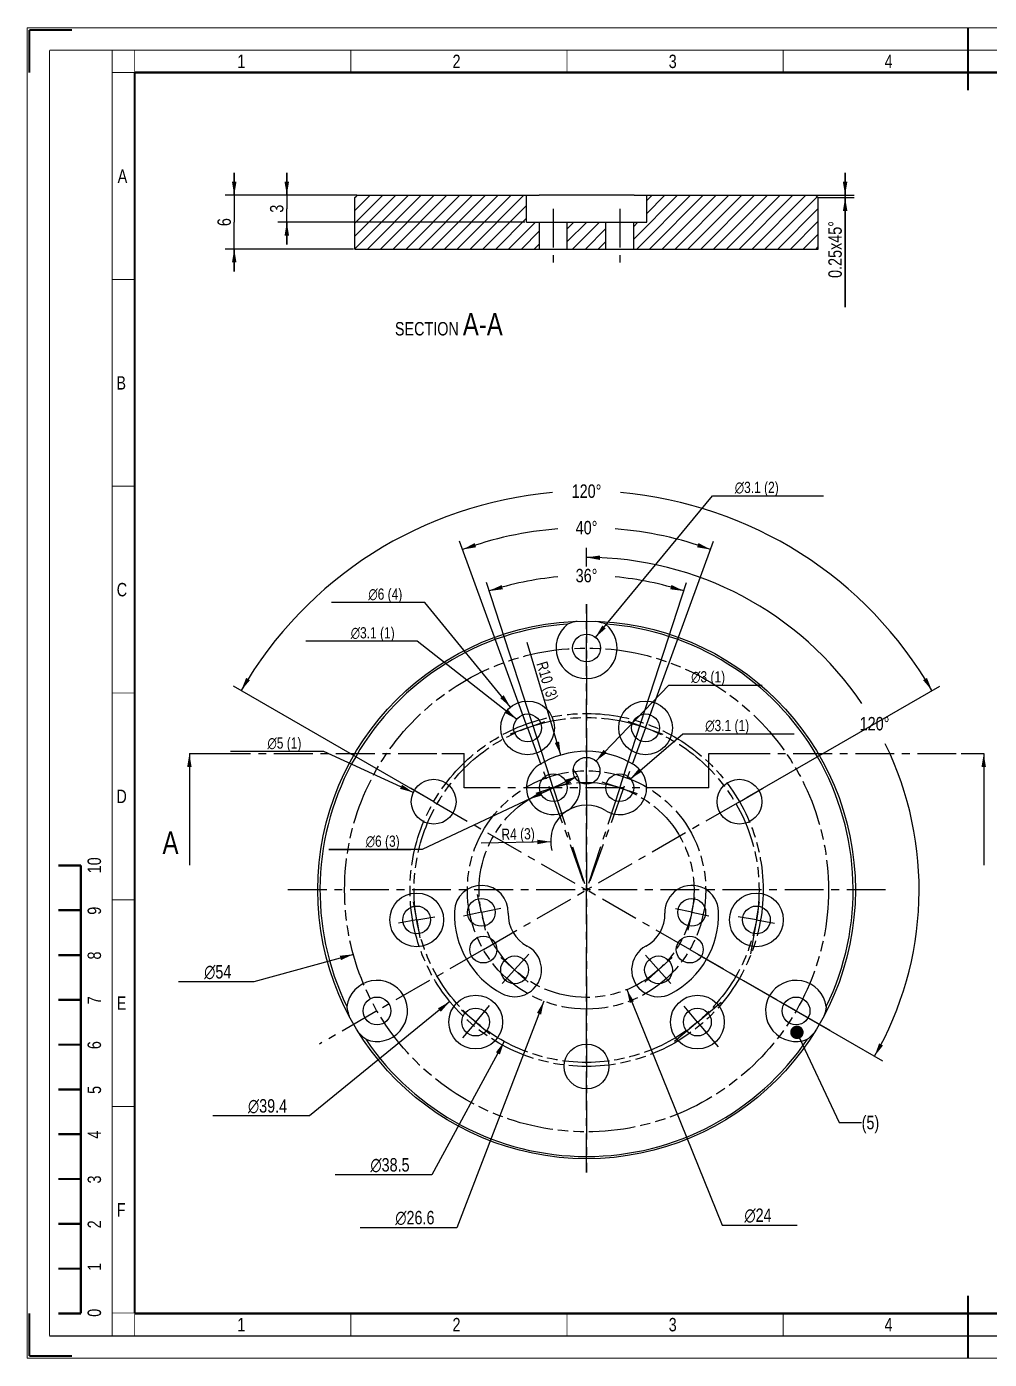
# Model space of a CAD drawing. Header units: millimetres. Extents: x 0 to 420, y 0 to 297.
# Drawn here: x -0.1 to 214.8, y -0.2 to 297.2 of the extents above; entities that cross this region are included whole.
import ezdxf

# ---------------------------------------------------------------- set-up
doc = ezdxf.new("R2010")
doc.units = ezdxf.units.MM
doc.header["$LTSCALE"] = 23.1
doc.linetypes.add('CENTER', pattern=[0.6, 0.375, -0.075, 0.075, -0.075])
doc.linetypes.add('PHANTOM', pattern=[0.8, 0.45, -0.05, 0.1, -0.05, 0.1, -0.05])
doc.layers.get('0').update_dxf_attribs({"linetype": 'CONTINUOUS'})
for name, color, linetype in [('02___PRT_ALL_AXES', 7, 'CONTINUOUS'), ('03___PRT_ALL_CURVES', 7, 'CONTINUOUS'), ('7_ALL_FEATURES', 7, 'CONTINUOUS'), ('DEFAULT_1', 7, 'CENTER'), ('DEFAULT_3', 7, 'PHANTOM')]:
    doc.layers.add(name, color=color, linetype=linetype)
doc.styles.get("Standard").update_dxf_attribs({"font": 'txt', "width": 0.8})
doc.styles.add('TEXTSTYLE_1', font='gdt', dxfattribs={"width": 0.8})
doc.styles.add('TEXTSTYLE_8', font='txt', dxfattribs={"width": 0.8})
doc.dimstyles.new('DIMSTYLE_1', dxfattribs={"dimtxt": 3, "dimasz": 3, "dimexe": 2, "dimexo": 2, "dimgap": 1.5, "dimtad": 0, "dimtih": 1, "dimtoh": 1, "dimlfac": 0.5, "dimdsep": 46, "dimtxsty": 'STANDARD', "dimblk": '_FILLED', "dimblk1": '_FILLED', "dimblk2": '_FILLED', "dimcen": 0.09, "dimadec": 0, "dimazin": 0, "dimtp": 0.5, "dimtm": 0.5, "dimtfac": 1, "dimtofl": 0, "dimtmove": 0, "dimatfit": 3, "dimldrblk": '_FILLED', "dimfxl": 1, "dimtolj": 1, "dimarcsym": 0})
doc.dimstyles.new('DIMSTYLE_2', dxfattribs={"dimtxt": 3, "dimasz": 3, "dimexe": 2, "dimexo": 2, "dimtad": 1, "dimdec": 3, "dimlfac": 0.5, "dimdsep": 46, "dimtxsty": 'STANDARD', "dimblk": '_FILLED', "dimblk1": '_FILLED', "dimblk2": '_FILLED', "dimcen": 0.09, "dimadec": 0, "dimazin": 0, "dimtp": 0.3, "dimtm": 0.3, "dimtfac": 1, "dimtdec": 3, "dimtmove": 0, "dimatfit": 2, "dimldrblk": '_FILLED', "dimfxl": 1, "dimtolj": 1, "dimarcsym": 0})
doc.dimstyles.new('DIMSTYLE_3', dxfattribs={"dimtxt": 3, "dimasz": 3, "dimexe": 2, "dimexo": 2, "dimtad": 1, "dimdec": 3, "dimlfac": 0.5, "dimdsep": 46, "dimtxsty": 'STANDARD', "dimblk": '_FILLED', "dimblk1": '_FILLED', "dimblk2": '_FILLED', "dimcen": 0.09, "dimadec": 0, "dimazin": 0, "dimtp": 0.2, "dimtm": 0.2, "dimtfac": 1, "dimtdec": 3, "dimtmove": 0, "dimatfit": 2, "dimldrblk": '_FILLED', "dimfxl": 1, "dimtolj": 1, "dimarcsym": 0})
doc.dimstyles.new('DIMSTYLE_4', dxfattribs={"dimtxt": 3, "dimasz": 3, "dimexe": 2, "dimexo": 2, "dimtad": 1, "dimlfac": 0.5, "dimdsep": 46, "dimtxsty": 'STANDARD', "dimblk": '_FILLED', "dimblk1": '_FILLED', "dimblk2": '_FILLED', "dimcen": 0.09, "dimadec": 0, "dimazin": 0, "dimtp": 0.2, "dimtm": 0.2, "dimtfac": 1, "dimtmove": 0, "dimatfit": 2, "dimldrblk": '_FILLED', "dimfxl": 1, "dimtolj": 1, "dimarcsym": 0})
doc.dimstyles.new('DIMSTYLE_5', dxfattribs={"dimtxt": 2.5, "dimasz": 3, "dimexe": 2, "dimexo": 2, "dimtad": 1, "dimdec": 3, "dimlfac": 0.5, "dimdsep": 46, "dimtxsty": 'STANDARD', "dimblk": '_FILLED', "dimblk1": '_FILLED', "dimblk2": '_FILLED', "dimcen": 0.09, "dimadec": 0, "dimazin": 0, "dimtp": 0.2, "dimtm": 0.2, "dimtfac": 1, "dimtdec": 3, "dimtofl": 0, "dimtmove": 0, "dimatfit": 3, "dimldrblk": '_FILLED', "dimfxl": 1, "dimtolj": 1, "dimarcsym": 0})
doc.dimstyles.new('DIMSTYLE_6', dxfattribs={"dimtxt": 2.5, "dimasz": 3, "dimexe": 2, "dimexo": 2, "dimtad": 1, "dimdec": 3, "dimlfac": 0.5, "dimdsep": 46, "dimtxsty": 'STANDARD', "dimblk": '_FILLED', "dimblk1": '_FILLED', "dimblk2": '_FILLED', "dimcen": 0.09, "dimadec": 0, "dimazin": 0, "dimtp": 0.1, "dimtm": 0.1, "dimtfac": 1, "dimtdec": 3, "dimtofl": 0, "dimtmove": 0, "dimatfit": 3, "dimldrblk": '_FILLED', "dimfxl": 1, "dimtolj": 1, "dimarcsym": 0})
doc.dimstyles.new('DIMSTYLE_7', dxfattribs={"dimtxt": 2.5, "dimasz": 3, "dimexe": 2, "dimexo": 2, "dimtad": 1, "dimdec": 3, "dimlfac": 0.5, "dimdsep": 46, "dimtxsty": 'STANDARD', "dimblk": '_FILLED', "dimblk1": '_FILLED', "dimblk2": '_FILLED', "dimcen": 0.09, "dimadec": 0, "dimazin": 0, "dimtp": 0.1, "dimtm": 0.1, "dimtfac": 1, "dimtdec": 3, "dimtmove": 0, "dimatfit": 2, "dimldrblk": '_FILLED', "dimfxl": 1, "dimtolj": 1, "dimarcsym": 0})
doc.dimstyles.new('DIMSTYLE_8', dxfattribs={"dimtxt": 3, "dimasz": 3, "dimexe": 2, "dimexo": 2, "dimgap": 0.75, "dimtad": 1, "dimdec": 3, "dimlfac": 0.5, "dimdsep": 46, "dimtxsty": 'STANDARD', "dimblk": '_FILLED', "dimblk1": '_FILLED', "dimblk2": '_FILLED', "dimcen": 0.09, "dimadec": 0, "dimazin": 0, "dimtp": 0.1, "dimtm": 0.1, "dimtfac": 1, "dimtdec": 3, "dimtofl": 0, "dimtmove": 0, "dimatfit": 3, "dimldrblk": '_FILLED', "dimfxl": 1, "dimtolj": 1, "dimarcsym": 0})
doc.dimstyles.get("Standard").update_dxf_attribs({"dimtxt": 3, "dimasz": 3, "dimexe": 2, "dimexo": 2, "dimtad": 1, "dimdsep": 46, "dimtxsty": 'STANDARD', "dimblk": '_FILLED', "dimblk1": '_FILLED', "dimblk2": '_FILLED', "dimcen": 0.09, "dimadec": 0, "dimazin": 0, "dimtol": 1, "dimtp": 0.01, "dimtm": 0.01, "dimtfac": 1, "dimtofl": 0, "dimtmove": 0, "dimatfit": 3, "dimldrblk": '_FILLED', "dimfxl": 1, "dimtolj": 1, "dimarcsym": 0})

# ---------------------------------------------------------------- blocks, each defined once
blk = doc.blocks.new('_FILLED')
at = {"color": 0, "linetype": 'BYBLOCK'}
blk.add_solid([(0, 0), (-1, 0.167), (-1, -0.167)], dxfattribs=at)
blk = doc.blocks.new('*D0')
at = {"color": 2, "linetype": 'CONTINUOUS'}
for p, q in [((124.86, 176.76), (124.86, 180.9)), ((149.63, 90.23), (190.88, 66.42))]:
    blk.add_line(p, q, dxfattribs=at)
for start, end in [(34.099, 90), (330, 26.064)]:
    blk.add_arc((124.86, 104.53), 74.23, start, end, dxfattribs=at)
for points in [[(127.87, 179.2), (124.86, 178.76), (127.85, 178.2)], [(190.15, 70.29), (189.14, 67.42), (191.03, 69.81)]]:
    blk.add_solid(points, dxfattribs=at)
at = {"color": 2, "linetype": 'CONTINUOUS', "insert": (189.14, 143.15), "char_height": 3, "width": 9.2, "attachment_point": 2, "line_spacing_factor": 0.9}
blk.add_mtext('120\\Fgdt;{\\Fgdt;~}', dxfattribs=at)
blk = doc.blocks.new('*D1')
at = {"color": 2, "linetype": 'CONTINUOUS'}
for p, q in [((89.01, 125.23), (46.03, 150.04)), ((160.72, 125.23), (203.69, 150.04))]:
    blk.add_line(p, q, dxfattribs=at)
for start, end in [(94.8975, 150), (30, 85.1025)]:
    blk.add_arc((124.86, 104.53), 89.02, start, end, dxfattribs=at)
for points in [[(48.88, 151.87), (47.77, 149.04), (49.74, 151.36)], [(199.98, 151.36), (201.96, 149.04), (200.84, 151.87)]]:
    blk.add_solid(points, dxfattribs=at)
at = {"color": 2, "linetype": 'CONTINUOUS', "insert": (124.86, 195.06), "char_height": 3, "width": 9.2, "attachment_point": 2, "line_spacing_factor": 0.9}
blk.add_mtext('120\\Fgdt;{\\Fgdt;~}', dxfattribs=at)
blk = doc.blocks.new('*D2')
at = {"color": 2, "linetype": 'CONTINUOUS'}
for p, q in [((111.01, 142.59), (96.52, 182.41)), ((138.71, 142.59), (153.21, 182.41))]:
    blk.add_line(p, q, dxfattribs=at)
for start, end in [(94.539, 110), (70, 85.461)]:
    blk.add_arc((124.86, 104.53), 80.87, start, end, dxfattribs=at)
for points in [[(99.88, 181.97), (97.2, 180.53), (100.2, 181.03)], [(149.52, 181.03), (152.52, 180.53), (149.85, 181.97)]]:
    blk.add_solid(points, dxfattribs=at)
at = {"color": 2, "linetype": 'CONTINUOUS', "insert": (124.86, 186.91), "char_height": 3, "width": 6.8, "attachment_point": 2, "line_spacing_factor": 0.9}
blk.add_mtext('40\\Fgdt;{\\Fgdt;~}', dxfattribs=at)
blk = doc.blocks.new('*D3')
at = {"color": 2, "linetype": 'CONTINUOUS'}
for p, q in [((116.83, 129.26), (102.56, 173.18)), ((132.9, 129.26), (147.16, 173.18))]:
    blk.add_line(p, q, dxfattribs=at)
for start, end in [(95.2329, 108), (72, 84.7671)]:
    blk.add_arc((124.86, 104.54), 70.17, start, end, dxfattribs=at)
for points in [[(105.91, 172.62), (103.18, 171.27), (106.19, 171.66)], [(143.53, 171.66), (146.55, 171.27), (143.82, 172.62)]]:
    blk.add_solid(points, dxfattribs=at)
at = {"color": 2, "linetype": 'CONTINUOUS', "insert": (124.86, 176.21), "char_height": 3, "width": 6.8, "attachment_point": 2, "line_spacing_factor": 0.9}
blk.add_mtext('36\\Fgdt;{\\Fgdt;~}', dxfattribs=at)
blk = doc.blocks.new('*D4')
at = {"color": 2, "linetype": 'CONTINUOUS'}
for p, q in [((72.81, 90.16), (50.58, 84.02)), ((48.58, 84.02), (33.78, 84.02)), ((50.58, 84.02), (48.58, 84.02))]:
    blk.add_line(p, q, dxfattribs=at)
at = {"color": 2, "linetype": 'CONTINUOUS', "xscale": 3, "yscale": 3, "zscale": 3, "rotation": 15.4395385433}
blk.add_blockref('_FILLED', (72.81, 90.16), dxfattribs=at)
at = {"color": 2, "linetype": 'CONTINUOUS', "insert": (45.58, 87.77), "char_height": 3, "width": 8.8, "attachment_point": 3, "line_spacing_factor": 0.9, "style": 'TEXTSTYLE_1'}
blk.add_mtext('{\\Fgdt;n}\\Ftxt;54', dxfattribs=at)
blk = doc.blocks.new('*D5')
at = {"color": 2, "linetype": 'CONTINUOUS'}
for p, q in [((115.33, 79.7), (95.92, 29.14)), ((93.92, 29.14), (74.32, 29.14)), ((95.92, 29.14), (93.92, 29.14))]:
    blk.add_line(p, q, dxfattribs=at)
at = {"color": 2, "linetype": 'CONTINUOUS', "xscale": 3, "yscale": 3, "zscale": 3, "rotation": 69.0034932623}
blk.add_blockref('_FILLED', (115.33, 79.7), dxfattribs=at)
at = {"color": 2, "linetype": 'CONTINUOUS', "insert": (90.92, 32.89), "char_height": 3, "width": 13.6, "attachment_point": 3, "line_spacing_factor": 0.9, "style": 'TEXTSTYLE_1'}
blk.add_mtext('{\\Fgdt;n}\\Ftxt;26.6', dxfattribs=at)
blk = doc.blocks.new('*D6')
at = {"color": 2, "linetype": 'CONTINUOUS'}
for p, q in [((133.85, 82.28), (155.1, 29.67)), ((155.1, 29.67), (157.1, 29.67)), ((157.1, 29.67), (171.9, 29.67))]:
    blk.add_line(p, q, dxfattribs=at)
at = {"color": 2, "linetype": 'CONTINUOUS', "xscale": 3, "yscale": 3, "zscale": 3, "rotation": 111.9939330023}
blk.add_blockref('_FILLED', (133.85, 82.28), dxfattribs=at)
at = {"color": 2, "linetype": 'CONTINUOUS', "insert": (160.1, 33.42), "char_height": 3, "width": 8.8, "attachment_point": 1, "line_spacing_factor": 0.9, "style": 'TEXTSTYLE_1'}
blk.add_mtext('{\\Fgdt;n}\\Ftxt;24', dxfattribs=at)
blk = doc.blocks.new('*D7')
at = {"color": 2, "linetype": 'CONTINUOUS'}
for p, q in [((94.34, 79.62), (63.04, 54.08)), ((61.04, 54.08), (41.44, 54.08)), ((63.04, 54.08), (61.04, 54.08))]:
    blk.add_line(p, q, dxfattribs=at)
at = {"color": 2, "linetype": 'CONTINUOUS', "xscale": 3, "yscale": 3, "zscale": 3, "rotation": 39.2200213623}
blk.add_blockref('_FILLED', (94.34, 79.62), dxfattribs=at)
at = {"color": 2, "linetype": 'CONTINUOUS', "insert": (58.04, 57.83), "char_height": 3, "width": 13.6, "attachment_point": 3, "line_spacing_factor": 0.9, "style": 'TEXTSTYLE_1'}
blk.add_mtext('{\\Fgdt;n}\\Ftxt;39.4', dxfattribs=at)
blk = doc.blocks.new('*D8')
at = {"color": 2, "linetype": 'CONTINUOUS'}
for p, q in [((106.5, 70.69), (90.36, 40.92)), ((88.36, 40.92), (68.76, 40.92)), ((90.36, 40.92), (88.36, 40.92))]:
    blk.add_line(p, q, dxfattribs=at)
at = {"color": 2, "linetype": 'CONTINUOUS', "xscale": 3, "yscale": 3, "zscale": 3, "rotation": 61.5229418711}
blk.add_blockref('_FILLED', (106.5, 70.69), dxfattribs=at)
at = {"color": 2, "linetype": 'CONTINUOUS', "insert": (85.36, 44.67), "char_height": 3, "width": 13.6, "attachment_point": 3, "line_spacing_factor": 0.9, "style": 'TEXTSTYLE_1'}
blk.add_mtext('{\\Fgdt;n}\\Ftxt;38.5', dxfattribs=at)
blk = doc.blocks.new('*D9')
at = {"color": 2, "linetype": 'CONTINUOUS'}
blk.add_line((119.11, 134.64), (111.58, 159.75), dxfattribs=at)
at = {"color": 2, "linetype": 'CONTINUOUS', "xscale": 3, "yscale": 3, "zscale": 3, "rotation": 286.7015709991}
blk.add_blockref('_FILLED', (119.11, 134.64), dxfattribs=at)
at = {"color": 2, "linetype": 'CONTINUOUS', "insert": (118.6, 147.24), "char_height": 2.5, "width": 14, "attachment_point": 3, "rotation": 286.7016, "line_spacing_factor": 0.9}
blk.add_mtext('R10 (3)', dxfattribs=at)
blk = doc.blocks.new('*D10')
at = {"color": 2, "linetype": 'CONTINUOUS'}
blk.add_line((116.86, 115.31), (101.34, 114.97), dxfattribs=at)
at = {"color": 2, "linetype": 'CONTINUOUS', "xscale": 3, "yscale": 3, "zscale": 3, "rotation": 1.251918864}
blk.add_blockref('_FILLED', (116.86, 115.31), dxfattribs=at)
at = {"color": 2, "linetype": 'CONTINUOUS', "insert": (113.27, 118.36), "char_height": 2.5, "width": 12, "attachment_point": 3, "rotation": 1.2519, "line_spacing_factor": 0.9}
blk.add_mtext('R4 (3)', dxfattribs=at)
blk = doc.blocks.new('*D11')
at = {"color": 2, "linetype": 'CONTINUOUS'}
for p, q in [((122.87, 129.92), (117.44, 127.36)), ((117.44, 127.36), (88.15, 113.55)), ((112.02, 124.8), (117.44, 127.36)), ((88.15, 113.55), (67.32, 113.55)), ((67.32, 113.55), (85.65, 113.55))]:
    blk.add_line(p, q, dxfattribs=at)
at = {"color": 2, "linetype": 'CONTINUOUS', "xscale": 3, "yscale": 3, "zscale": 3}
for p, rotation in [((122.87, 129.92), 25.2466333538), ((112.02, 124.8), 205.2466333538)]:
    blk.add_blockref('_FILLED', p, dxfattribs=dict(at, rotation=rotation))
at = {"color": 2, "linetype": 'CONTINUOUS', "insert": (83.15, 116.67), "char_height": 2.5, "width": 13.3333, "attachment_point": 3, "line_spacing_factor": 0.9, "style": 'TEXTSTYLE_1'}
blk.add_mtext('{\\Fgdt;n}\\Ftxt;6 (3)', dxfattribs=at)
blk = doc.blocks.new('*D12')
at = {"color": 2, "linetype": 'CONTINUOUS'}
for p, q in [((46.23, 259.61), (46.23, 264.61)), ((46.23, 264.61), (46.23, 253.61)), ((72.77, 259.61), (44.23, 259.61)), ((46.23, 242.61), (46.23, 253.61)), ((72.83, 247.61), (44.23, 247.61)), ((46.23, 247.61), (46.23, 242.61))]:
    blk.add_line(p, q, dxfattribs=at)
at = {"color": 2, "linetype": 'CONTINUOUS', "xscale": 3, "yscale": 3, "zscale": 3}
for p, rotation in [((46.23, 259.61), 270), ((46.23, 247.61), 90)]:
    blk.add_blockref('_FILLED', p, dxfattribs=dict(at, rotation=rotation))
at = {"color": 2, "linetype": 'CONTINUOUS', "insert": (42.48, 253.61), "char_height": 3, "width": 2.4, "attachment_point": 2, "rotation": 90, "line_spacing_factor": 0.9}
blk.add_mtext('6', dxfattribs=at)
blk = doc.blocks.new('*D13')
at = {"color": 2, "linetype": 'CONTINUOUS'}
for p, q in [((57.96, 259.61), (57.96, 264.61)), ((57.96, 264.61), (57.96, 256.61)), ((73.58, 259.61), (55.96, 259.61)), ((57.96, 248.61), (57.96, 256.61)), ((111.12, 253.61), (55.96, 253.61)), ((57.96, 253.61), (57.96, 248.61))]:
    blk.add_line(p, q, dxfattribs=at)
at = {"color": 2, "linetype": 'CONTINUOUS', "xscale": 3, "yscale": 3, "zscale": 3}
for p, rotation in [((57.96, 259.61), 270), ((57.96, 253.61), 90)]:
    blk.add_blockref('_FILLED', p, dxfattribs=dict(at, rotation=rotation))
at = {"color": 2, "linetype": 'CONTINUOUS', "insert": (54.21, 256.61), "char_height": 3, "width": 2.4, "attachment_point": 2, "rotation": 90, "line_spacing_factor": 0.9}
blk.add_mtext('3', dxfattribs=at)
blk = doc.blocks.new('*D14')
at = {"color": 2, "linetype": 'CONTINUOUS'}
for p, q in [((63.72, 135.45), (45.39, 135.45)), ((66.22, 135.45), (63.72, 135.45)), ((86.19, 126.31), (66.22, 135.45))]:
    blk.add_line(p, q, dxfattribs=at)
at = {"color": 2, "linetype": 'CONTINUOUS', "xscale": 3, "yscale": 3, "zscale": 3, "rotation": 335.413217426}
blk.add_blockref('_FILLED', (86.19, 126.31), dxfattribs=at)
at = {"color": 2, "linetype": 'CONTINUOUS', "insert": (61.22, 138.58), "char_height": 2.5, "width": 13.3333, "attachment_point": 3, "line_spacing_factor": 0.9, "style": 'TEXTSTYLE_1'}
blk.add_mtext('{\\Fgdt;n}\\Ftxt;5 (1)', dxfattribs=at)
blk = doc.blocks.new('*D15')
at = {"color": 2, "linetype": 'CONTINUOUS'}
for p, q in [((86.24, 168.7), (67.91, 168.7)), ((88.74, 168.7), (86.24, 168.7)), ((107.89, 145.35), (88.74, 168.7))]:
    blk.add_line(p, q, dxfattribs=at)
at = {"color": 2, "linetype": 'CONTINUOUS', "xscale": 3, "yscale": 3, "zscale": 3, "rotation": 309.3496612357}
blk.add_blockref('_FILLED', (107.89, 145.35), dxfattribs=at)
at = {"color": 2, "linetype": 'CONTINUOUS', "insert": (83.74, 171.83), "char_height": 2.5, "width": 13.3333, "attachment_point": 3, "line_spacing_factor": 0.9, "style": 'TEXTSTYLE_1'}
blk.add_mtext('{\\Fgdt;n}\\Ftxt;6 (4)', dxfattribs=at)
blk = doc.blocks.new('*D16')
at = {"color": 2, "linetype": 'CONTINUOUS'}
for p, q in [((84.54, 160.06), (62.21, 160.06)), ((87.04, 160.06), (84.54, 160.06)), ((109.26, 142.63), (87.04, 160.06))]:
    blk.add_line(p, q, dxfattribs=at)
at = {"color": 2, "linetype": 'CONTINUOUS', "xscale": 3, "yscale": 3, "zscale": 3, "rotation": 321.8704716279}
blk.add_blockref('_FILLED', (109.26, 142.63), dxfattribs=at)
at = {"color": 2, "linetype": 'CONTINUOUS', "insert": (82.04, 163.19), "char_height": 2.5, "width": 17.3333, "attachment_point": 3, "line_spacing_factor": 0.9, "style": 'TEXTSTYLE_1'}
blk.add_mtext('{\\Fgdt;n}\\Ftxt;3.1 (1)', dxfattribs=at)
blk = doc.blocks.new('*D17')
at = {"color": 2, "linetype": 'CONTINUOUS'}
for p, q in [((134.64, 129.37), (146.35, 139.37)), ((146.35, 139.37), (148.85, 139.37)), ((148.85, 139.37), (171.18, 139.37))]:
    blk.add_line(p, q, dxfattribs=at)
at = {"color": 2, "linetype": 'CONTINUOUS', "xscale": 3, "yscale": 3, "zscale": 3, "rotation": 220.4797198772}
blk.add_blockref('_FILLED', (134.64, 129.37), dxfattribs=at)
at = {"color": 2, "linetype": 'CONTINUOUS', "insert": (151.35, 142.49), "char_height": 2.5, "width": 17.3333, "attachment_point": 1, "line_spacing_factor": 0.9, "style": 'TEXTSTYLE_1'}
blk.add_mtext('{\\Fgdt;n}\\Ftxt;3.1 (1)', dxfattribs=at)
blk = doc.blocks.new('*D18')
at = {"color": 2, "linetype": 'CONTINUOUS'}
for p, q in [((126.94, 133.3), (143.21, 150.24)), ((143.21, 150.24), (145.71, 150.24)), ((145.71, 150.24), (164.05, 150.24))]:
    blk.add_line(p, q, dxfattribs=at)
at = {"color": 2, "linetype": 'CONTINUOUS', "xscale": 3, "yscale": 3, "zscale": 3, "rotation": 226.1567176383}
blk.add_blockref('_FILLED', (126.94, 133.3), dxfattribs=at)
at = {"color": 2, "linetype": 'CONTINUOUS', "insert": (148.21, 153.37), "char_height": 2.5, "width": 13.3333, "attachment_point": 1, "line_spacing_factor": 0.9, "style": 'TEXTSTYLE_1'}
blk.add_mtext('{\\Fgdt;n}\\Ftxt;3 (1)', dxfattribs=at)
blk = doc.blocks.new('*D19')
at = {"color": 2, "linetype": 'CONTINUOUS'}
for p, q in [((126.84, 160.92), (152.95, 192.53)), ((152.95, 192.53), (155.45, 192.53)), ((155.45, 192.53), (177.78, 192.53))]:
    blk.add_line(p, q, dxfattribs=at)
at = {"color": 2, "linetype": 'CONTINUOUS', "xscale": 3, "yscale": 3, "zscale": 3, "rotation": 230.4378262588}
blk.add_blockref('_FILLED', (126.84, 160.92), dxfattribs=at)
at = {"color": 2, "linetype": 'CONTINUOUS', "insert": (157.95, 195.65), "char_height": 2.5, "width": 17.3333, "attachment_point": 1, "line_spacing_factor": 0.9, "style": 'TEXTSTYLE_1'}
blk.add_mtext('{\\Fgdt;n}\\Ftxt;3.1 (2)', dxfattribs=at)
blk = doc.blocks.new('*D20')
at = {"color": 2, "linetype": 'CONTINUOUS'}
for p, q in [((182.57, 259.61), (182.57, 264.61)), ((182.57, 264.61), (182.57, 259.36)), ((175.99, 259.61), (184.57, 259.61)), ((176.57, 259.11), (184.57, 259.11)), ((182.57, 234.66), (182.57, 259.36)), ((182.57, 259.11), (182.57, 234.66))]:
    blk.add_line(p, q, dxfattribs=at)
at = {"color": 2, "linetype": 'CONTINUOUS', "xscale": 3, "yscale": 3, "zscale": 3}
for p, rotation in [((182.57, 259.61), 270), ((182.57, 259.11), 90)]:
    blk.add_blockref('_FILLED', p, dxfattribs=dict(at, rotation=rotation))
at = {"color": 2, "linetype": 'CONTINUOUS', "insert": (178.82, 253.86), "char_height": 3, "width": 19.2, "attachment_point": 3, "rotation": 90, "line_spacing_factor": 0.9}
blk.add_mtext('0.25x45°\\P ', dxfattribs=at)

msp = doc.modelspace()

# ---------------------------------------------------------------- hatches: boundary and pattern name
at = {"linetype": 'CONTINUOUS'}
h = msp.add_hatch(dxfattribs=at)
h.set_pattern_fill('A', color=2, scale=2.02256, angle=45, style=0, pattern_type=0)
h.set_pattern_definition([(45, (0, 0), (-1.430166, 1.430166), [])])
edge = h.paths.add_edge_path()
edge.add_line((73.1579, 247.6058), (97.5797, 247.6058))
edge.add_line((73.1579, 247.6058), (73.1579, 259.1058))
edge.add_spline(control_points=[(73.1579, 259.1058), (73.2227, 259.1617), (73.3522, 259.2732), (73.5459, 259.4398), (73.6747, 259.5505), (73.739, 259.6058)], knot_values=[0, 0, 0, 0, 0.33333333, 0.66666667, 1, 1, 1, 1], degree=3, periodic=0)
edge.add_line((73.739, 259.6058), (97.5797, 259.6058))
edge.add_line((97.5797, 247.6058), (97.5797, 259.6058))
edge = h.paths.add_edge_path()
edge.add_line((97.5797, 247.6058), (97.5797, 259.6058))
edge.add_line((97.5797, 247.6058), (97.5797, 259.6058))
edge = h.paths.add_edge_path()
edge.add_line((97.5797, 247.6058), (114.3457, 247.6058))
edge.add_line((97.5797, 247.6058), (97.5797, 259.6058))
edge.add_line((97.5797, 259.6058), (111.4448, 259.6058))
edge.add_line((111.4448, 253.6058), (111.4448, 259.6058))
edge.add_line((111.4448, 253.6058), (114.3457, 253.6058))
edge.add_line((114.3457, 247.6058), (114.3457, 253.6058))
edge = h.paths.add_edge_path()
edge.add_line((120.5457, 247.6058), (129.1777, 247.6058))
edge.add_line((120.5457, 247.6058), (120.5457, 253.6058))
edge.add_line((120.5457, 253.6058), (129.1777, 253.6058))
edge.add_line((129.1777, 247.6058), (129.1777, 253.6058))
edge = h.paths.add_edge_path()
edge.add_line((135.3777, 247.6058), (152.1437, 247.6058))
edge.add_line((135.3777, 247.6058), (135.3777, 253.6058))
edge.add_line((135.3777, 253.6058), (138.278, 253.6058))
edge.add_line((138.278, 253.6058), (138.278, 259.6058))
edge.add_line((138.278, 259.6058), (152.1437, 259.6058))
edge.add_line((152.1437, 247.6058), (152.1437, 259.6058))
edge = h.paths.add_edge_path()
edge.add_line((152.1437, 247.6058), (152.1437, 259.6058))
edge.add_line((152.1437, 247.6058), (152.1437, 259.6058))
edge = h.paths.add_edge_path()
edge.add_line((176.5655, 247.6058), (152.1437, 247.6058))
edge.add_line((152.1437, 247.6058), (152.1437, 259.6058))
edge.add_line((175.9845, 259.6058), (152.1437, 259.6058))
edge.add_spline(control_points=[(175.9845, 259.6058), (176.0488, 259.5505), (176.1776, 259.4398), (176.3713, 259.2732), (176.5007, 259.1617), (176.5655, 259.1058)], knot_values=[0, 0, 0, 0, 0.33333333, 0.66666667, 1, 1, 1, 1], degree=3, periodic=0)
edge.add_line((176.5655, 247.6058), (176.5655, 259.1058))

# ---------------------------------------------------------------- linework, layer by layer
at = {"color": 7, "linetype": 'CONTINUOUS'}
for p, q in [((73.1579, 247.6058), (73.1579, 259.1058)), ((73.739, 259.6058), (114.2663, 259.6058)), ((111.4448, 253.6058), (111.4448, 259.6058)), ((135.4566, 259.6058), (175.9845, 259.6058)), ((138.278, 253.6058), (138.278, 259.6058)), ((176.5655, 247.6058), (176.5655, 259.1058)), ((111.4448, 253.6058), (138.278, 253.6058)), ((114.3457, 247.6058), (114.3457, 253.6058)), ((120.5457, 247.6058), (120.5457, 253.6058)), ((129.1777, 247.6058), (129.1777, 253.6058)), ((135.3777, 247.6058), (135.3777, 253.6058)), ((73.1579, 247.6058), (176.5655, 247.6058)), ((5, 5), (415, 5))]:
    msp.add_line(p, q, dxfattribs=at)
for points, const_width in [([(0, 297), (0, 0)], 0.199), ([(420, 297), (0, 297)], 0.199), ([(0.5, 287), (0.5, 296.5)], 0.5), ([(0.5, 296.5), (10, 296.5)], 0.5), ([(210, 297), (210, 283)], 0.5), ([(5, 292), (5, 5)], 0.199), ([(415, 292), (5, 292)], 0.199), ([(19, 292), (19, 5)], 0.199), ([(24, 287), (24, 292)], 0.199), ([(72.25, 287), (72.25, 292)], 0.199), ([(120.5, 287), (120.5, 292)], 0.199), ([(168.75, 287), (168.75, 292)], 0.199), ([(24, 287), (19, 287)], 0.199), ([(24, 287), (24, 10)], 0.499), ([(410, 287), (24, 287)], 0.499), ([(24, 240.8), (19, 240.8)], 0.199), ([(24, 194.65), (19, 194.65)], 0.199), ([(24, 148.5), (19, 148.5)], 0.199), ([(12, 110), (7, 110)], 0.499), ([(12, 10), (12, 110)], 0.499), ([(24, 102.35), (19, 102.35)], 0.199), ([(7, 100), (12, 100)], 0.499), ([(7, 90), (12, 90)], 0.499), ([(7, 80), (12, 80)], 0.499), ([(7, 70), (12, 70)], 0.499), ([(7, 60), (12, 60)], 0.499), ([(24, 56.2), (19, 56.2)], 0.199), ([(7, 50), (12, 50)], 0.499), ([(7, 40), (12, 40)], 0.499), ([(7, 30), (12, 30)], 0.499), ([(7, 20), (12, 20)], 0.499), ([(210, 0), (210, 14)], 0.5), ([(0.5, 10), (0.5, 0.5)], 0.5), ([(7, 10), (12, 10)], 0.499), ([(24, 10.1), (19, 10.1)], 0.199), ([(24, 10), (410, 10)], 0.499), ([(24, 5), (24, 10)], 0.199), ([(72.25, 5), (72.25, 10)], 0.199), ([(120.5, 5), (120.5, 10)], 0.199), ([(168.75, 5), (168.75, 10)], 0.199), ([(0, 0), (420, 0)], 0.199), ([(0.5, 0.5), (10, 0.5)], 0.5)]:
    msp.add_lwpolyline(points, dxfattribs=dict(at, const_width=const_width))
at = {"color": 2, "linetype": 'CONTINUOUS'}
for centre, radius, start, end in [((117.4448, 127.3597), 6, 301.988963, 43.681582), ((124.8614, 115.4856), 8, 121.988963, 195.288162)]:
    msp.add_arc(centre, radius, start, end, dxfattribs=at)
at = {"color": 7, "linetype": 'CONTINUOUS'}
for points in [[(73.1579, 259.1058), (73.3515, 259.2726), (73.5452, 259.4393), (73.739, 259.6058)], [(175.9845, 259.6058), (176.1783, 259.4393), (176.372, 259.2726), (176.5655, 259.1058)]]:
    msp.add_open_spline(points, degree=3, dxfattribs=at)
at = {"layer": '02___PRT_ALL_AXES', "color": 7, "linetype": 'CENTER'}
for p, q in [((117.4457, 256.6058), (117.4457, 244.6058)), ((132.2777, 256.6058), (132.2777, 244.6058)), ((124.8617, 41.4848), (124.8617, 168.3543)), ((111.694, 140.7124), (110.2917, 144.5652)), ((138.0295, 140.7124), (139.4318, 144.5652)), ((111.694, 140.7124), (107.8412, 139.3101)), ((111.694, 140.7124), (115.5467, 142.1147)), ((111.694, 140.7124), (124.67, 105.061)), ((138.0295, 140.7124), (124.7481, 104.2219)), ((138.0295, 140.7124), (134.1768, 142.1147)), ((138.0295, 140.7124), (141.8822, 139.3101)), ((117.4457, 127.3603), (116.1788, 131.2596)), ((132.2777, 127.3603), (133.5447, 131.2596)), ((117.4457, 127.3603), (121.3451, 128.6272)), ((132.2777, 127.3603), (128.3784, 128.6272)), ((90.7403, 124.2343), (85.5442, 127.2343)), ((117.4457, 127.3603), (113.5464, 126.0933)), ((117.4457, 127.3603), (124.8697, 104.5117)), ((132.2777, 127.3603), (124.9002, 104.6544)), ((132.2777, 127.3603), (136.1771, 126.0933)), ((158.9831, 124.2343), (164.1793, 127.2343)), ((90.7403, 124.2343), (125.05, 104.4256)), ((158.9831, 124.2343), (125.0101, 104.6199)), ((191.6117, 104.5343), (58.1117, 104.5343)), ((101.8255, 91.2343), (124.5275, 104.3413)), ((147.898, 91.2343), (125.05, 104.4256)), ((86.9466, 97.8488), (86.2347, 101.8865)), ((101.3857, 99.5443), (100.5333, 103.5547)), ((148.3377, 99.5443), (149.0471, 102.8815)), ((162.7768, 97.8488), (163.4888, 101.8865)), ((86.9466, 97.8488), (91.0129, 98.5658)), ((101.3857, 99.5443), (97.3753, 98.6918)), ((101.3857, 99.5443), (105.726, 100.4668)), ((101.3857, 99.5443), (102.2382, 95.5339)), ((148.3377, 99.5443), (144.7318, 100.3107)), ((148.3377, 99.5443), (147.4853, 95.5339)), ((148.3377, 99.5443), (152.1581, 98.7322)), ((162.7768, 97.8488), (158.7015, 98.5674)), ((86.9466, 97.8488), (82.9089, 97.1368)), ((86.9466, 97.8488), (87.6586, 93.8111)), ((162.7768, 97.8488), (161.4387, 90.26)), ((162.7768, 97.8488), (166.8145, 97.1368)), ((101.8255, 91.2343), (65.2832, 70.1366)), ((108.8017, 86.6983), (105.7548, 89.4417)), ((108.8017, 86.6983), (111.9662, 90.2127)), ((140.9217, 86.6983), (137.9936, 89.9503)), ((140.9217, 86.6983), (143.9686, 89.4417)), ((147.898, 91.2343), (168.0764, 79.5843)), ((108.8017, 86.6983), (106.0583, 83.6514)), ((108.8017, 86.6983), (111.8486, 83.9548)), ((140.9217, 86.6983), (137.8748, 83.9548)), ((140.9217, 86.6983), (143.6652, 83.6514)), ((100.1144, 75.0415), (96.9736, 77.677)), ((100.1144, 75.0415), (103.209, 78.7296)), ((149.6091, 75.0415), (146.6274, 78.5949)), ((149.6091, 75.0415), (154.932, 79.508)), ((171.6271, 77.5343), (168.0764, 79.5843)), ((171.6271, 77.5343), (179.7675, 72.8344)), ((100.1144, 75.0415), (97.164, 71.5254)), ((100.1144, 75.0415), (103.2552, 72.4061)), ((149.6091, 75.0415), (144.4796, 70.7374)), ((149.6091, 75.0415), (154.2326, 69.5314))]:
    msp.add_line(p, q, dxfattribs=at)
at = {"layer": '02___PRT_ALL_AXES', "color": 7, "linetype": 'CONTINUOUS'}
for centre, radius in [((111.694, 140.7124), 6), ((138.0295, 140.7124), 6), ((111.694, 140.7124), 3.1), ((138.0295, 140.7124), 3.1), ((90.7403, 124.2343), 5), ((158.9831, 124.2343), 5), ((86.9466, 97.8488), 6), ((101.3857, 99.5443), 3.1), ((162.7768, 97.8488), 6), ((86.9466, 97.8488), 3.1), ((162.7768, 97.8488), 3.1), ((101.8255, 91.2343), 3), ((108.8017, 86.6983), 3.1), ((100.1144, 75.0415), 6), ((149.6091, 75.0415), 6), ((100.1144, 75.0415), 3.1), ((149.6091, 75.0415), 3.1), ((124.8617, 65.1343), 5)]:
    msp.add_circle(centre, radius, dxfattribs=at)
for centre, radius, start, end in [((101.3862, 99.5443), 6, 358.010618, 178.010618), ((115.3777, 99.0583), 20, 178.010618, 241.988963), ((115.3777, 99.0583), 8, 178.010618, 241.988963), ((108.8027, 86.6983), 6, 241.988963, 61.988963)]:
    msp.add_arc(centre, radius, start, end, dxfattribs=at)
at = {"layer": '03___PRT_ALL_CURVES', "color": 7, "linetype": 'CENTER'}
for p, q in [((124.8617, 168.3543), (124.8617, 41.4848)), ((191.6117, 104.5343), (58.1117, 104.5343))]:
    msp.add_line(p, q, dxfattribs=at)
at = {"layer": '7_ALL_FEATURES', "color": 7, "linetype": 'CONTINUOUS'}
msp.add_line((135.4566, 259.6058), (114.2663, 259.6058), dxfattribs=at)
for centre, radius in [((124.8617, 104.5343), 60), ((124.8617, 158.5343), 3.1), ((124.8617, 131.1343), 3), ((117.4457, 127.3603), 3.1), ((132.2777, 127.3603), 3.1), ((148.3377, 99.5443), 3.1), ((147.898, 91.2343), 3), ((140.9217, 86.6983), 3.1), ((78.0964, 77.5343), 3.1), ((171.6271, 77.5343), 3.1)]:
    msp.add_circle(centre, radius, dxfattribs=at)
for centre, radius, start, end in [((124.8617, 104.5343), 59.5, 94.077099, 205.922871), ((124.8617, 158.5343), 6.82, 128.337299, 51.662701), ((124.8617, 104.5343), 59.5, 334.077129, 85.922901), ((124.8614, 115.4856), 20, 58.010618, 121.988963), ((117.4448, 127.3597), 6, 121.988963, 301.988963), ((132.278, 127.3597), 6, 238.010618, 58.010618), ((124.8614, 115.4856), 8, 58.010618, 121.988963), ((148.3377, 99.5448), 6, 1.988963, 181.988963), ((134.3461, 99.0589), 8, 298.010618, 1.988963), ((134.3461, 99.0589), 20, 298.010618, 1.988963), ((140.921, 86.6988), 6, 118.010618, 298.010618), ((78.0964, 77.5343), 6.82, 248.337552, 171.662477), ((171.6271, 77.5343), 6.82, 8.337523, 291.662448), ((124.8617, 104.5343), 59.5, 214.077133, 325.922867)]:
    msp.add_arc(centre, radius, start, end, dxfattribs=at)
for points, knots in [([(122.7691, 164.4978), (122.5847, 164.463), (121.8589, 164.3079), (121.1482, 164.0842), (120.6314, 163.8837)], [0, 0, 0, 0, 0.25286119, 1, 1, 1, 1]), ([(129.0921, 163.8837), (128.9212, 163.95), (128.2238, 164.2035), (127.5033, 164.3944), (126.9544, 164.4978)], [0, 0, 0, 0, 0.24713176, 1, 1, 1, 1]), ([(71.3484, 78.5232), (71.3765, 78.342), (71.5056, 77.6112), (71.7006, 76.8919), (71.8855, 76.3648)], [0, 0, 0, 0, 0.24713181, 1, 1, 1, 1]), ([(178.375, 78.5232), (178.347, 78.342), (178.2179, 77.6112), (178.0229, 76.8919), (177.838, 76.3648)], [0, 0, 0, 0, 0.24713178, 1, 1, 1, 1]), ([(75.5788, 71.1959), (75.4359, 71.3108), (74.8676, 71.788), (74.3422, 72.3165), (73.9781, 72.7402)], [0, 0, 0, 0, 0.24713173, 1, 1, 1, 1]), ([(174.1447, 71.1959), (174.2876, 71.3108), (174.8558, 71.788), (175.3813, 72.3165), (175.7453, 72.7402)], [0, 0, 0, 0, 0.24713169, 1, 1, 1, 1])]:
    msp.add_open_spline(points, degree=3, knots=knots, dxfattribs=at)
at = {"layer": 'DEFAULT_1', "color": 7, "linetype": 'CENTER'}
for p, q in [((36.2204, 134.9763), (41.2204, 134.9763)), ((92.5797, 134.9763), (97.5797, 134.9763)), ((97.5797, 127.3603), (97.5797, 134.9763)), ((152.1437, 127.3603), (152.1437, 134.9763)), ((152.1437, 134.9763), (157.1437, 134.9763)), ((208.503, 134.9763), (213.503, 134.9763)), ((102.5797, 127.3603), (97.5797, 127.3603)), ((152.1437, 127.3603), (147.1437, 127.3603))]:
    msp.add_line(p, q, dxfattribs=at)
at = {"layer": 'DEFAULT_1', "color": 9, "linetype": 'CENTER'}
for p, q in [((41.2204, 134.9763), (92.5797, 134.9763)), ((157.1437, 134.9763), (208.503, 134.9763)), ((147.1437, 127.3603), (102.5797, 127.3603))]:
    msp.add_line(p, q, dxfattribs=at)
at = {"layer": 'DEFAULT_3', "color": 2, "linetype": 'PHANTOM'}
for radius in [54, 39.4, 38.5, 26.6, 24.001]:
    msp.add_circle((124.8617, 104.5343), radius, dxfattribs=at)

# ---------------------------------------------------------------- texts
at = {"color": 7, "linetype": 'CONTINUOUS', "attachment_point": 1, "line_spacing_factor": 0.9}
for s, insert, char_height, width in [('1', (46.9107, 291), 3, 2.4), ('2', (94.9464, 291), 3, 2.4), ('3', (143.1964, 291), 3, 2.4), ('4', (191.375, 291), 3, 2.4), ('A', (20.2143, 265.375), 3, 2.4), ('B', (19.9286, 219.225), 3, 2.4), ('C', (20, 173.075), 3, 2.4), ('D', (19.9286, 126.925), 3, 2.4), ('A', (30.2204, 117.5874), 5, 4), ('E', (20, 80.775), 3, 2.4), ('F', (20, 34.625), 3, 2.4), ('1', (46.9107, 9), 3, 2.4), ('2', (94.9464, 9), 3, 2.4), ('3', (143.1964, 9), 3, 2.4), ('4', (191.375, 9), 3, 2.4)]:
    msp.add_mtext(s, dxfattribs=dict(at, insert=insert, char_height=char_height, width=width))
at = {"color": 2, "linetype": 'CONTINUOUS', "insert": (106.164, 233.3092), "char_height": 3, "width": 40.4, "attachment_point": 3, "line_spacing_factor": 0.9, "style": 'TEXTSTYLE_8'}
msp.add_mtext('SECTION \\H5.0;A-A', dxfattribs=at)
at = {"color": 7, "linetype": 'CONTINUOUS', "char_height": 3, "attachment_point": 1, "rotation": 90, "line_spacing_factor": 0.9}
for s, insert, width in [('10', (13.5, 108.25), 4.8), ('9', (13.5, 99), 2.4), ('8', (13.5, 89), 2.4), ('7', (13.5, 79), 2.4), ('6', (13.5, 69), 2.4), ('5', (13.5, 59), 2.4), ('4', (13.5, 49), 2.4), ('3', (13.5, 39), 2.4), ('2', (13.5, 29), 2.4), ('1', (13.5, 19.5), 2.4), ('0', (13.5, 9.25), 2.4)]:
    msp.add_mtext(s, dxfattribs=dict(at, insert=insert, width=width))
at = {"color": 2, "linetype": 'CONTINUOUS', "insert": (186.2591, 54.1187), "char_height": 3, "width": 7.2, "attachment_point": 1, "line_spacing_factor": 0.9}
msp.add_mtext('(5)', dxfattribs=at)

# ---------------------------------------------------------------- dimensions: what is measured, and where the dimension line sits
at = {"color": 2, "linetype": 'CONTINUOUS'}
for base, p1, p2, picture, middle in [((46.2285, 247.6058), (74.7683, 259.6058), (74.8288, 247.6058), '*D12', (46.2285, 253.6058)), ((57.9598, 253.6058), (75.5788, 259.6058), (113.1221, 253.6058), '*D13', (57.9598, 256.6808))]:
    dim = msp.add_linear_dim(base=base, p1=p1, p2=p2, angle=270, dimstyle='DIMSTYLE_8', dxfattribs=at)
    dim.commit()
    dim.dimension.update_dxf_attribs({"geometry": picture, "text_midpoint": middle, "dimtype": 160})
dim = msp.add_linear_dim(base=(182.5732, 259.1058), p1=(173.9934, 259.6058), p2=(174.5744, 259.1058), angle=270, text='<>x45°\\P ', dimstyle='DIMSTYLE_8', dxfattribs=at)
dim.commit()
dim.dimension.update_dxf_attribs({"geometry": '*D20', "text_midpoint": (182.5732, 244.2557), "dimtype": 160})
for base, line1, line2, picture, middle in [((124.8617, 193.5557), ((158.2122, 123.7892), (158.9831, 124.2343)), ((91.5113, 123.7892), (90.7403, 124.2343)), '*D1', (124.8617, 193.5557)), ((124.8617, 185.4056), ((137.7529, 139.9525), (138.0295, 140.7124)), ((111.9706, 139.9525), (111.694, 140.7124)), '*D2', (124.8617, 185.4056)), ((189.1446, 141.648), ((147.2552, 91.6054), (147.898, 91.2343)), ((124.8617, 174.0195), (124.8617, 174.7618)), '*D0', (189.1446, 141.648)), ((124.8617, 174.7082), ((132.0609, 126.6929), (132.2777, 127.3603)), ((117.6626, 126.6929), (117.4457, 127.3603)), '*D3', (124.8617, 174.7082))]:
    dim = msp.add_angular_dim_2l(base=base, line1=line1, line2=line2, dimstyle='DIMSTYLE_1', dxfattribs=at)
    dim.commit()
    dim.dimension.update_dxf_attribs({"geometry": picture, "text_midpoint": middle, "dimtype": 162})
for p1, p2, text, dimstyle, picture, middle in [((126.8362, 160.9242), (122.8873, 156.1444), '%%c<> (2)', 'DIMSTYLE_7', '*D19', (166.612, 194.4021)), ((107.8896, 145.3522), (115.4983, 136.0727), '%%c<> (4)', 'DIMSTYLE_7', '*D15', (77.0758, 170.5792)), ((109.2554, 142.6265), (114.1325, 138.7984), '%%c<> (1)', 'DIMSTYLE_7', '*D16', (73.3738, 161.9387)), ((126.9398, 133.298), (122.7837, 128.9705), '%%c<> (1)', 'DIMSTYLE_7', '*D18', (154.8801, 152.1173)), ((134.6357, 129.3727), (129.9198, 125.3478), '%%c<> (1)', 'DIMSTYLE_7', '*D17', (160.0142, 141.2434)), ((86.1937, 126.3146), (95.287, 122.1539), '%%c<> (1)', 'DIMSTYLE_7', '*D14', (54.5582, 137.3265)), ((106.5047, 70.6924), (143.2188, 138.3761), '%%c<>', 'DIMSTYLE_2', '*D8', (78.5572, 43.1741)), ((94.3376, 79.6216), (155.3858, 129.4469), '%%c<>', 'DIMSTYLE_2', '*D7', (51.2374, 56.3256)), ((112.0179, 124.8007), (122.8717, 129.9188), '%%c<> (3)', 'DIMSTYLE_7', '*D11', (76.4882, 115.4228)), ((115.3307, 79.7004), (134.3928, 129.3681), '%%c<>', 'DIMSTYLE_3', '*D5', (84.1242, 31.3856)), ((133.8503, 82.28), (115.8732, 126.7885), '%%c<>', 'DIMSTYLE_4', '*D6', (164.4978, 31.9244)), ((72.8105, 90.1583), (176.913, 118.9102), '%%c<>', 'DIMSTYLE_2', '*D4', (41.179, 86.2682))]:
    dim = msp.add_diameter_dim_2p(p1=p1, p2=p2, text=text, dimstyle=dimstyle, override={"dimtih": 1, "dimtoh": 1, "dimpost": '<>'}, dxfattribs=at)
    dim.commit()
    dim.dimension.update_dxf_attribs({"geometry": picture, "text_midpoint": middle, "dimtype": 163})
for mpoint, dimstyle, picture, middle in [((119.1136, 134.6419), 'DIMSTYLE_5', '*D9', (115.3878, 153.5837)), ((116.8633, 115.3109), 'DIMSTYLE_6', '*D10', (107.3013, 116.9773))]:
    dim = msp.add_radius_dim(center=(124.8614, 115.4856), mpoint=mpoint, text='R<> (3)', dimstyle=dimstyle, override={"dimpost": '<>'}, dxfattribs=at)
    dim.commit()
    dim.dimension.update_dxf_attribs({"geometry": picture, "text_midpoint": middle, "dimtype": 164})

# ---------------------------------------------------------------- leaders
at = {"color": 7, "linetype": 'CONTINUOUS'}
for points in [[(36.2204, 134.9763), (36.2204, 110.0874)], [(213.503, 134.9763), (213.503, 110.0874)]]:
    msp.add_leader(points, dimstyle='STANDARD', override={"dimtad": 0}, dxfattribs=at)
at = {"color": 2, "linetype": 'CONTINUOUS'}
msp.add_leader([(171.8094, 72.7467), (181.2591, 52.6187), (186.2591, 52.6187)], dimstyle='STANDARD', override={"dimtad": 0, "dimldrblk": 'DOT'}, dxfattribs=at)

doc.saveas('drawing.dxf')
